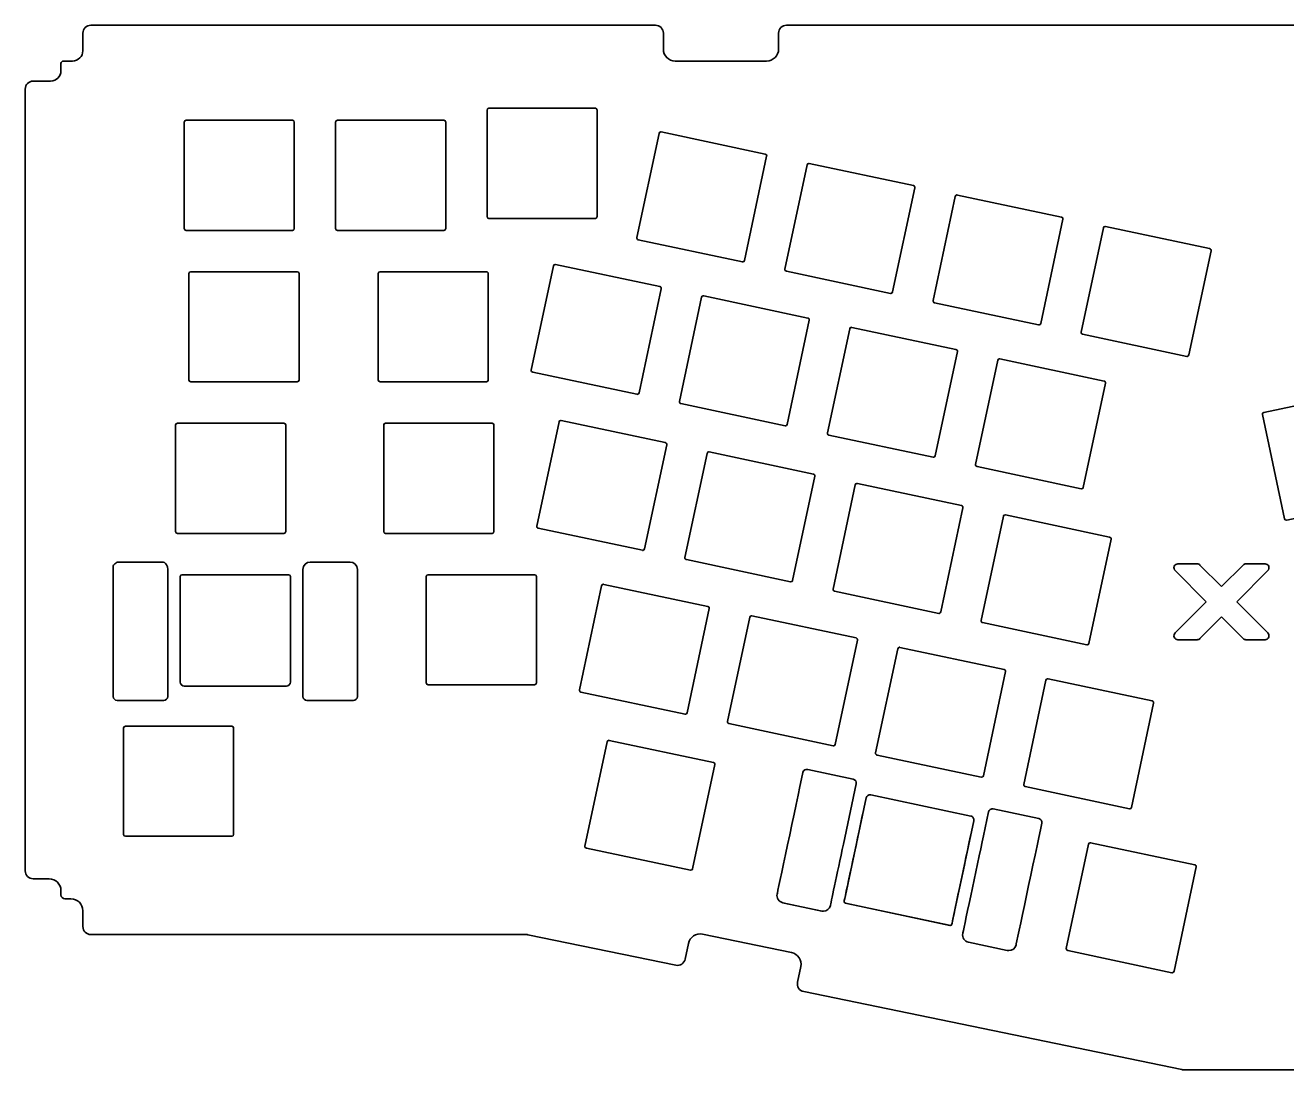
# Model space of a CAD drawing. Header units: millimetres. Extents: x 0 to 537, y 0 to 131.
# Drawn here: x 0 to 158.7, y 0 to 131.4 of the extents above; entities that cross this region are included whole.
import ezdxf

# ---------------------------------------------------------------- set-up
doc = ezdxf.new("R2010")
doc.units = ezdxf.units.MM
doc.layers.get('0').update_dxf_attribs({"lineweight": 35})

msp = doc.modelspace()

# ---------------------------------------------------------------- linework, layer by layer
for p, q in [((7.25, 130.36), (7.25, 128.16)), ((8.25, 131.36), (79.28, 131.36)), ((80.28, 128.36), (80.28, 130.36)), ((94.78, 128.36), (94.78, 130.36)), ((95.78, 131.36), (211.85, 131.36)), ((4.5, 125.64), (4.5, 126.56)), ((4.8, 126.86), (5.95, 126.86)), ((81.78, 126.86), (93.28, 126.86)), ((1, 124.34), (3.2, 124.34)), ((0, 25.02), (0, 123.34)), ((147.44, 63.62), (145.02, 63.62)), ((155.98, 63.62), (153.57, 63.62)), ((17.92, 46.94), (17.92, 62.92)), ((25.74, 62.26), (21.76, 62.26)), ((34.94, 46.94), (34.94, 62.92)), ((144.67, 62.77), (148.59, 58.85)), ((150.5, 60.76), (147.79, 63.47)), ((153.21, 63.47), (150.5, 60.76)), ((152.42, 58.85), (156.33, 62.77)), ((148.59, 58.85), (144.67, 54.93)), ((152.42, 58.85), (156.33, 54.93)), ((150.5, 56.94), (147.79, 54.23)), ((150.5, 56.94), (153.21, 54.23)), ((145.02, 54.08), (147.44, 54.08)), ((153.57, 54.08), (155.98, 54.08)), ((32.86, 48.26), (20.01, 48.26)), ((17.42, 46.44), (11.57, 46.44)), ((35.44, 46.44), (41.29, 46.44)), ((98.44, 37.78), (104.16, 36.56)), ((102.93, 28.38), (104.55, 35.97)), ((105.79, 34.19), (103.06, 21.33)), ((106.39, 34.58), (118.96, 31.91)), ((120.56, 29.4), (121.2, 32.43)), ((121.79, 32.81), (127.52, 31.6)), ((116.67, 18.74), (119.34, 31.31)), ((3, 24.02), (1, 24.02)), ((4.5, 22), (4.5, 22.52)), ((5.75, 21.5), (5, 21.5)), ((95.27, 21.01), (100.27, 19.95)), ((103.35, 20.91), (116.23, 18.17)), ((7.25, 20), (7.25, 18)), ((63.04, 17), (8.25, 17)), ((81.85, 13.15), (63.25, 16.98)), ((83.03, 13.92), (83.44, 15.88)), ((96.4, 14.74), (85.21, 17.05)), ((97.16, 11.01), (97.57, 12.97)), ((145.51, 0.02), (97.94, 9.83)), ((164.49, 0), (145.71, 0))]:
    msp.add_line(p, q)
for centre, radius, start, end in [((8.25, 130.36), 1, 90, 180), ((79.28, 130.36), 1, 0, 90), ((95.78, 130.36), 1, 90, 180), ((5.95, 128.16), 1.3, 270, 0), ((81.78, 128.36), 1.5, 180, 270), ((93.28, 128.36), 1.5, 270, 360), ((3.2, 125.64), 1.3, 270, 0), ((4.8, 126.56), 0.3, 90, 180), ((1, 123.34), 1, 90, 180), ((145.02, 63.12), 0.5, 90, 225.0033), ((147.44, 63.12), 0.5, 45.0033, 90), ((153.57, 63.12), 0.5, 90, 134.9967), ((155.98, 63.12), 0.5, 314.9967, 90), ((145.02, 54.58), 0.5, 134.9967, 270), ((147.44, 54.58), 0.5, 270, 314.9967), ((153.57, 54.58), 0.5, 225.0033, 270), ((155.98, 54.58), 0.5, 270, 45.0033), ((20.01, 48.76), 0.5, 180, 270), ((32.86, 48.76), 0.5, 270, 0), ((11.57, 46.94), 0.5, 180, 270), ((17.42, 46.94), 0.5, 270, 0), ((35.44, 46.94), 0.5, 180, 270), ((41.29, 46.94), 0.5, 270, 0), ((98.34, 37.29), 0.5, 77.9997, 167.9997), ((104.06, 36.07), 0.5, 348.0001, 77.9997), ((106.28, 34.09), 0.5, 78.0006, 167.9999), ((118.85, 31.42), 0.5, 347.9999, 78.0006), ((121.69, 32.32), 0.5, 77.9997, 168.0001), ((127.41, 31.11), 0.5, 347.9997, 77.9997), ((1, 25.02), 1, 180, 270), ((3, 22.52), 1.5, 0, 90), ((5, 22), 0.5, 180, 270), ((5.75, 20), 1.5, 360, 90), ((8.25, 18), 1, 180, 270), ((63.04, 16), 1, 78.35, 90), ((84.91, 15.58), 1.5, 78.35, 168.35), ((96.1, 13.27), 1.5, 348.35, 78.35), ((82.05, 14.12), 1, 258.35, 348.35), ((98.14, 10.81), 1, 168.35, 258.35), ((145.71, 1), 1, 258.35, 270)]:
    msp.add_arc(centre, radius, start, end)
for points, knots in [([(58.33, 107.06), (58.2, 107.06), (58.1, 107.17), (58.1, 107.29), (58.1, 107.29), (58.1, 120.69), (58.1, 120.69), (58.1, 120.81), (58.2, 120.91), (58.33, 120.91), (58.33, 120.91), (71.73, 120.91), (71.73, 120.91), (71.85, 120.91), (71.95, 120.81), (71.95, 120.69), (71.95, 120.69), (71.95, 107.29), (71.95, 107.29), (71.95, 107.17), (71.85, 107.06), (71.73, 107.06), (71.73, 107.06), (58.33, 107.06), (58.33, 107.06)], [0, 0, 0, 0, 6.872199, 6.872199, 6.872199, 13.744398, 13.744398, 13.744398, 20.616596, 20.616596, 20.616596, 27.488795, 27.488795, 27.488795, 34.360994, 34.360994, 34.360994, 41.233193, 41.233193, 41.233193, 48.105391, 48.105391, 48.105391, 54.97759, 54.97759, 54.97759, 54.97759]), ([(20.23, 105.56), (20.1, 105.56), (20, 105.67), (20, 105.79), (20, 105.79), (20, 119.19), (20, 119.19), (20, 119.31), (20.1, 119.41), (20.23, 119.41), (20.23, 119.41), (33.63, 119.41), (33.63, 119.41), (33.75, 119.41), (33.85, 119.31), (33.85, 119.19), (33.85, 119.19), (33.85, 105.79), (33.85, 105.79), (33.85, 105.67), (33.75, 105.56), (33.63, 105.56), (33.63, 105.56), (20.23, 105.56), (20.23, 105.56)], [0, 0, 0, 0, 6.872184, 6.872184, 6.872184, 13.744368, 13.744368, 13.744368, 20.616552, 20.616552, 20.616552, 27.488735, 27.488735, 27.488735, 34.360919, 34.360919, 34.360919, 41.233103, 41.233103, 41.233103, 48.105287, 48.105287, 48.105287, 54.977471, 54.977471, 54.977471, 54.977471]), ([(39.28, 105.56), (39.15, 105.56), (39.05, 105.67), (39.05, 105.79), (39.05, 105.79), (39.05, 119.19), (39.05, 119.19), (39.05, 119.31), (39.15, 119.41), (39.28, 119.41), (39.28, 119.41), (52.68, 119.41), (52.68, 119.41), (52.8, 119.41), (52.9, 119.31), (52.9, 119.19), (52.9, 119.19), (52.9, 105.79), (52.9, 105.79), (52.9, 105.67), (52.8, 105.56), (52.68, 105.56), (52.68, 105.56), (39.28, 105.56), (39.28, 105.56)], [0, 0, 0, 0, 6.872184, 6.872184, 6.872184, 13.744368, 13.744368, 13.744368, 20.616552, 20.616552, 20.616552, 27.488735, 27.488735, 27.488735, 34.360919, 34.360919, 34.360919, 41.233103, 41.233103, 41.233103, 48.105287, 48.105287, 48.105287, 54.977471, 54.977471, 54.977471, 54.977471]), ([(90.28, 101.6), (90.26, 101.6), (90.25, 101.6), (90.23, 101.6), (90.23, 101.6), (77.12, 104.39), (77.12, 104.39), (77, 104.41), (76.93, 104.53), (76.95, 104.66), (76.95, 104.66), (79.74, 117.76), (79.74, 117.76), (79.76, 117.87), (79.85, 117.94), (79.96, 117.94), (79.97, 117.94), (79.99, 117.94), (80, 117.94), (80, 117.94), (93.11, 115.15), (93.11, 115.15), (93.23, 115.12), (93.31, 115), (93.28, 114.88), (93.28, 114.88), (90.5, 101.78), (90.5, 101.78), (90.48, 101.67), (90.38, 101.6), (90.28, 101.6)], [0, 0, 0, 0, 5.498331, 5.498331, 5.498331, 10.996663, 10.996663, 10.996663, 16.494994, 16.494994, 16.494994, 21.993326, 21.993326, 21.993326, 27.491657, 27.491657, 27.491657, 32.989988, 32.989988, 32.989988, 38.48832, 38.48832, 38.48832, 43.986651, 43.986651, 43.986651, 49.484982, 49.484982, 49.484982, 54.983314, 54.983314, 54.983314, 54.983314]), ([(108.91, 97.64), (108.9, 97.64), (108.88, 97.64), (108.87, 97.64), (108.87, 97.64), (95.76, 100.43), (95.76, 100.43), (95.64, 100.45), (95.56, 100.57), (95.58, 100.69), (95.58, 100.69), (98.37, 113.8), (98.37, 113.8), (98.39, 113.91), (98.48, 113.98), (98.59, 113.98), (98.61, 113.98), (98.62, 113.98), (98.64, 113.97), (98.64, 113.97), (111.74, 111.19), (111.74, 111.19), (111.87, 111.16), (111.94, 111.04), (111.92, 110.92), (111.92, 110.92), (109.13, 97.82), (109.13, 97.82), (109.11, 97.71), (109.02, 97.64), (108.91, 97.64)], [0, 0, 0, 0, 5.498346, 5.498346, 5.498346, 10.996691, 10.996691, 10.996691, 16.495037, 16.495037, 16.495037, 21.993383, 21.993383, 21.993383, 27.491729, 27.491729, 27.491729, 32.990074, 32.990074, 32.990074, 38.48842, 38.48842, 38.48842, 43.986766, 43.986766, 43.986766, 49.485112, 49.485112, 49.485112, 54.983457, 54.983457, 54.983457, 54.983457]), ([(127.55, 93.68), (127.53, 93.68), (127.51, 93.68), (127.5, 93.68), (127.5, 93.68), (114.39, 96.47), (114.39, 96.47), (114.33, 96.48), (114.28, 96.51), (114.25, 96.56), (114.22, 96.61), (114.21, 96.68), (114.22, 96.73), (114.22, 96.73), (117, 109.84), (117, 109.84), (117.03, 109.94), (117.12, 110.02), (117.22, 110.02), (117.24, 110.02), (117.26, 110.02), (117.27, 110.01), (117.27, 110.01), (130.38, 107.23), (130.38, 107.23), (130.5, 107.2), (130.58, 107.08), (130.55, 106.96), (130.55, 106.96), (127.77, 93.85), (127.77, 93.85), (127.74, 93.75), (127.65, 93.68), (127.55, 93.68)], [0, 0, 0, 0, 4.999126, 4.999126, 4.999126, 9.998252, 9.998252, 9.998252, 14.997378, 14.997378, 14.997378, 19.996503, 19.996503, 19.996503, 24.995629, 24.995629, 24.995629, 29.994755, 29.994755, 29.994755, 34.993881, 34.993881, 34.993881, 39.993007, 39.993007, 39.993007, 44.992133, 44.992133, 44.992133, 49.991258, 49.991258, 49.991258, 54.990384, 54.990384, 54.990384, 54.990384]), ([(146.18, 89.72), (146.16, 89.72), (146.15, 89.72), (146.13, 89.72), (146.13, 89.72), (133.03, 92.51), (133.03, 92.51), (132.9, 92.53), (132.83, 92.65), (132.85, 92.77), (132.85, 92.77), (135.64, 105.88), (135.64, 105.88), (135.66, 105.98), (135.75, 106.06), (135.86, 106.06), (135.87, 106.06), (135.89, 106.06), (135.9, 106.05), (135.9, 106.05), (149.01, 103.27), (149.01, 103.27), (149.07, 103.26), (149.12, 103.22), (149.15, 103.17), (149.19, 103.12), (149.2, 103.06), (149.19, 103), (149.19, 103), (146.4, 89.89), (146.4, 89.89), (146.38, 89.79), (146.28, 89.72), (146.18, 89.72)], [0, 0, 0, 0, 4.999128, 4.999128, 4.999128, 9.998256, 9.998256, 9.998256, 14.997385, 14.997385, 14.997385, 19.996513, 19.996513, 19.996513, 24.995641, 24.995641, 24.995641, 29.994769, 29.994769, 29.994769, 34.993898, 34.993898, 34.993898, 39.993026, 39.993026, 39.993026, 44.992154, 44.992154, 44.992154, 49.991282, 49.991282, 49.991282, 54.99041, 54.99041, 54.99041, 54.99041]), ([(20.83, 86.51), (20.7, 86.51), (20.6, 86.62), (20.6, 86.74), (20.6, 86.74), (20.6, 100.14), (20.6, 100.14), (20.6, 100.26), (20.7, 100.36), (20.83, 100.36), (20.83, 100.36), (34.23, 100.36), (34.23, 100.36), (34.35, 100.36), (34.45, 100.26), (34.45, 100.14), (34.45, 100.14), (34.45, 86.74), (34.45, 86.74), (34.45, 86.62), (34.35, 86.51), (34.23, 86.51), (34.23, 86.51), (20.83, 86.51), (20.83, 86.51)], [0, 0, 0, 0, 6.872184, 6.872184, 6.872184, 13.744368, 13.744368, 13.744368, 20.616552, 20.616552, 20.616552, 27.488735, 27.488735, 27.488735, 34.360919, 34.360919, 34.360919, 41.233103, 41.233103, 41.233103, 48.105287, 48.105287, 48.105287, 54.977471, 54.977471, 54.977471, 54.977471]), ([(44.64, 86.51), (44.51, 86.51), (44.41, 86.62), (44.41, 86.74), (44.41, 86.74), (44.41, 100.14), (44.41, 100.14), (44.41, 100.26), (44.51, 100.36), (44.64, 100.36), (44.64, 100.36), (58.04, 100.36), (58.04, 100.36), (58.16, 100.36), (58.26, 100.26), (58.26, 100.14), (58.26, 100.14), (58.26, 86.74), (58.26, 86.74), (58.26, 86.62), (58.16, 86.51), (58.04, 86.51), (58.04, 86.51), (44.64, 86.51), (44.64, 86.51)], [0, 0, 0, 0, 6.872199, 6.872199, 6.872199, 13.744398, 13.744398, 13.744398, 20.616596, 20.616596, 20.616596, 27.488795, 27.488795, 27.488795, 34.360994, 34.360994, 34.360994, 41.233193, 41.233193, 41.233193, 48.105391, 48.105391, 48.105391, 54.97759, 54.97759, 54.97759, 54.97759]), ([(77, 84.94), (76.99, 84.94), (76.97, 84.95), (76.95, 84.95), (76.95, 84.95), (63.85, 87.74), (63.85, 87.74), (63.73, 87.76), (63.65, 87.88), (63.67, 88), (63.67, 88), (66.46, 101.11), (66.46, 101.11), (66.48, 101.21), (66.57, 101.29), (66.68, 101.29), (66.69, 101.29), (66.71, 101.29), (66.73, 101.28), (66.73, 101.28), (79.83, 98.5), (79.83, 98.5), (79.95, 98.47), (80.03, 98.35), (80.01, 98.23), (80.01, 98.23), (77.22, 85.12), (77.22, 85.12), (77.2, 85.02), (77.11, 84.94), (77, 84.94)], [0, 0, 0, 0, 5.498335, 5.498335, 5.498335, 10.996669, 10.996669, 10.996669, 16.495004, 16.495004, 16.495004, 21.993338, 21.993338, 21.993338, 27.491673, 27.491673, 27.491673, 32.990007, 32.990007, 32.990007, 38.488342, 38.488342, 38.488342, 43.986676, 43.986676, 43.986676, 49.485011, 49.485011, 49.485011, 54.983345, 54.983345, 54.983345, 54.983345]), ([(95.63, 80.98), (95.62, 80.98), (95.6, 80.99), (95.59, 80.99), (95.59, 80.99), (82.48, 83.77), (82.48, 83.77), (82.36, 83.8), (82.28, 83.92), (82.31, 84.04), (82.31, 84.04), (85.09, 97.15), (85.09, 97.15), (85.11, 97.25), (85.21, 97.33), (85.31, 97.33), (85.33, 97.33), (85.34, 97.32), (85.36, 97.32), (85.36, 97.32), (98.47, 94.54), (98.47, 94.54), (98.53, 94.52), (98.58, 94.49), (98.61, 94.44), (98.64, 94.39), (98.65, 94.33), (98.64, 94.27), (98.64, 94.27), (95.85, 81.16), (95.85, 81.16), (95.83, 81.06), (95.74, 80.98), (95.63, 80.98)], [0, 0, 0, 0, 4.999127, 4.999127, 4.999127, 9.998253, 9.998253, 9.998253, 14.99738, 14.99738, 14.99738, 19.996506, 19.996506, 19.996506, 24.995633, 24.995633, 24.995633, 29.994759, 29.994759, 29.994759, 34.993886, 34.993886, 34.993886, 39.993013, 39.993013, 39.993013, 44.992139, 44.992139, 44.992139, 49.991266, 49.991266, 49.991266, 54.990392, 54.990392, 54.990392, 54.990392]), ([(114.27, 77.02), (114.25, 77.02), (114.24, 77.02), (114.22, 77.03), (114.22, 77.03), (101.11, 79.81), (101.11, 79.81), (100.99, 79.84), (100.91, 79.96), (100.94, 80.08), (100.94, 80.08), (103.73, 93.19), (103.73, 93.19), (103.75, 93.29), (103.84, 93.37), (103.95, 93.37), (103.96, 93.37), (103.98, 93.36), (103.99, 93.36), (103.99, 93.36), (117.1, 90.57), (117.1, 90.57), (117.22, 90.55), (117.3, 90.43), (117.27, 90.31), (117.27, 90.31), (114.49, 77.2), (114.49, 77.2), (114.47, 77.1), (114.37, 77.02), (114.27, 77.02)], [0, 0, 0, 0, 5.498338, 5.498338, 5.498338, 10.996676, 10.996676, 10.996676, 16.495014, 16.495014, 16.495014, 21.993352, 21.993352, 21.993352, 27.49169, 27.49169, 27.49169, 32.990028, 32.990028, 32.990028, 38.488366, 38.488366, 38.488366, 43.986704, 43.986704, 43.986704, 49.485042, 49.485042, 49.485042, 54.98338, 54.98338, 54.98338, 54.98338]), ([(132.9, 73.06), (132.89, 73.06), (132.87, 73.06), (132.85, 73.07), (132.85, 73.07), (119.75, 75.85), (119.75, 75.85), (119.63, 75.88), (119.55, 76), (119.57, 76.12), (119.57, 76.12), (122.36, 89.23), (122.36, 89.23), (122.38, 89.33), (122.47, 89.41), (122.58, 89.41), (122.6, 89.41), (122.61, 89.4), (122.63, 89.4), (122.63, 89.4), (135.73, 86.61), (135.73, 86.61), (135.86, 86.59), (135.93, 86.47), (135.91, 86.35), (135.91, 86.35), (133.12, 73.24), (133.12, 73.24), (133.1, 73.14), (133.01, 73.06), (132.9, 73.06)], [0, 0, 0, 0, 5.498349, 5.498349, 5.498349, 10.996698, 10.996698, 10.996698, 16.495048, 16.495048, 16.495048, 21.993397, 21.993397, 21.993397, 27.491746, 27.491746, 27.491746, 32.990095, 32.990095, 32.990095, 38.488445, 38.488445, 38.488445, 43.986794, 43.986794, 43.986794, 49.485143, 49.485143, 49.485143, 54.983492, 54.983492, 54.983492, 54.983492]), ([(158.66, 69.1), (158.55, 69.1), (158.46, 69.18), (158.44, 69.28), (158.44, 69.28), (155.65, 82.39), (155.65, 82.39), (155.64, 82.45), (155.65, 82.51), (155.68, 82.56), (155.72, 82.61), (155.77, 82.64), (155.83, 82.65), (155.83, 82.65), (168.93, 85.44), (168.93, 85.44), (168.95, 85.44), (168.97, 85.45), (168.98, 85.45), (169.09, 85.45), (169.18, 85.37), (169.2, 85.27), (169.2, 85.27), (171.99, 72.16), (171.99, 72.16), (172.01, 72.04), (171.93, 71.92), (171.81, 71.89), (171.81, 71.89), (158.71, 69.11), (158.71, 69.11), (158.69, 69.1), (158.67, 69.1), (158.66, 69.1)], [0, 0, 0, 0, 4.999127, 4.999127, 4.999127, 9.998255, 9.998255, 9.998255, 14.997382, 14.997382, 14.997382, 19.996509, 19.996509, 19.996509, 24.995636, 24.995636, 24.995636, 29.994764, 29.994764, 29.994764, 34.993891, 34.993891, 34.993891, 39.993018, 39.993018, 39.993018, 44.992145, 44.992145, 44.992145, 49.991273, 49.991273, 49.991273, 54.9904, 54.9904, 54.9904, 54.9904]), ([(19.14, 67.46), (19.02, 67.46), (18.92, 67.57), (18.92, 67.69), (18.92, 67.69), (18.92, 81.09), (18.92, 81.09), (18.92, 81.21), (19.02, 81.31), (19.14, 81.31), (19.14, 81.31), (32.54, 81.31), (32.54, 81.31), (32.67, 81.31), (32.77, 81.21), (32.77, 81.09), (32.77, 81.09), (32.77, 67.69), (32.77, 67.69), (32.77, 67.57), (32.67, 67.46), (32.54, 67.46), (32.54, 67.46), (19.14, 67.46), (19.14, 67.46)], [0, 0, 0, 0, 6.872199, 6.872199, 6.872199, 13.744398, 13.744398, 13.744398, 20.616596, 20.616596, 20.616596, 27.488795, 27.488795, 27.488795, 34.360994, 34.360994, 34.360994, 41.233193, 41.233193, 41.233193, 48.105391, 48.105391, 48.105391, 54.97759, 54.97759, 54.97759, 54.97759]), ([(45.34, 67.46), (45.21, 67.46), (45.11, 67.57), (45.11, 67.69), (45.11, 67.69), (45.11, 81.09), (45.11, 81.09), (45.11, 81.21), (45.21, 81.31), (45.34, 81.31), (45.34, 81.31), (58.74, 81.31), (58.74, 81.31), (58.86, 81.31), (58.96, 81.21), (58.96, 81.09), (58.96, 81.09), (58.96, 67.69), (58.96, 67.69), (58.96, 67.57), (58.86, 67.46), (58.74, 67.46), (58.74, 67.46), (45.34, 67.46), (45.34, 67.46)], [0, 0, 0, 0, 6.872199, 6.872199, 6.872199, 13.744398, 13.744398, 13.744398, 20.616596, 20.616596, 20.616596, 27.488795, 27.488795, 27.488795, 34.360994, 34.360994, 34.360994, 41.233193, 41.233193, 41.233193, 48.105391, 48.105391, 48.105391, 54.97759, 54.97759, 54.97759, 54.97759]), ([(77.7, 65.32), (77.68, 65.32), (77.67, 65.32), (77.65, 65.33), (77.65, 65.33), (64.54, 68.11), (64.54, 68.11), (64.42, 68.14), (64.34, 68.26), (64.37, 68.38), (64.37, 68.38), (67.16, 81.49), (67.16, 81.49), (67.18, 81.59), (67.27, 81.66), (67.38, 81.66), (67.39, 81.66), (67.41, 81.66), (67.42, 81.66), (67.42, 81.66), (80.53, 78.87), (80.53, 78.87), (80.59, 78.86), (80.64, 78.83), (80.67, 78.77), (80.71, 78.72), (80.72, 78.66), (80.7, 78.61), (80.7, 78.61), (77.92, 65.5), (77.92, 65.5), (77.9, 65.39), (77.8, 65.32), (77.7, 65.32)], [0, 0, 0, 0, 4.999127, 4.999127, 4.999127, 9.998254, 9.998254, 9.998254, 14.997381, 14.997381, 14.997381, 19.996508, 19.996508, 19.996508, 24.995635, 24.995635, 24.995635, 29.994762, 29.994762, 29.994762, 34.993889, 34.993889, 34.993889, 39.993016, 39.993016, 39.993016, 44.992143, 44.992143, 44.992143, 49.99127, 49.99127, 49.99127, 54.990397, 54.990397, 54.990397, 54.990397]), ([(96.33, 61.36), (96.32, 61.36), (96.3, 61.36), (96.29, 61.36), (96.29, 61.36), (83.18, 64.15), (83.18, 64.15), (83.12, 64.16), (83.07, 64.2), (83.04, 64.25), (83, 64.3), (82.99, 64.36), (83, 64.42), (83, 64.42), (85.79, 77.52), (85.79, 77.52), (85.81, 77.63), (85.9, 77.7), (86.01, 77.7), (86.03, 77.7), (86.04, 77.7), (86.06, 77.7), (86.06, 77.7), (99.16, 74.91), (99.16, 74.91), (99.29, 74.89), (99.36, 74.77), (99.34, 74.64), (99.34, 74.64), (96.55, 61.54), (96.55, 61.54), (96.53, 61.43), (96.44, 61.36), (96.33, 61.36)], [0, 0, 0, 0, 4.999121, 4.999121, 4.999121, 9.998242, 9.998242, 9.998242, 14.997363, 14.997363, 14.997363, 19.996484, 19.996484, 19.996484, 24.995605, 24.995605, 24.995605, 29.994726, 29.994726, 29.994726, 34.993848, 34.993848, 34.993848, 39.992969, 39.992969, 39.992969, 44.99209, 44.99209, 44.99209, 49.991211, 49.991211, 49.991211, 54.990332, 54.990332, 54.990332, 54.990332]), ([(114.97, 57.4), (114.95, 57.4), (114.93, 57.4), (114.92, 57.4), (114.92, 57.4), (101.81, 60.19), (101.81, 60.19), (101.69, 60.22), (101.61, 60.34), (101.64, 60.46), (101.64, 60.46), (104.42, 73.56), (104.42, 73.56), (104.45, 73.67), (104.54, 73.74), (104.64, 73.74), (104.66, 73.74), (104.68, 73.74), (104.69, 73.74), (104.69, 73.74), (117.8, 70.95), (117.8, 70.95), (117.86, 70.94), (117.91, 70.9), (117.94, 70.85), (117.97, 70.8), (117.98, 70.74), (117.97, 70.68), (117.97, 70.68), (115.19, 57.58), (115.19, 57.58), (115.16, 57.47), (115.07, 57.4), (114.97, 57.4)], [0, 0, 0, 0, 4.999122, 4.999122, 4.999122, 9.998244, 9.998244, 9.998244, 14.997365, 14.997365, 14.997365, 19.996487, 19.996487, 19.996487, 24.995609, 24.995609, 24.995609, 29.994731, 29.994731, 29.994731, 34.993853, 34.993853, 34.993853, 39.992975, 39.992975, 39.992975, 44.992096, 44.992096, 44.992096, 49.991218, 49.991218, 49.991218, 54.99034, 54.99034, 54.99034, 54.99034]), ([(133.6, 53.44), (133.58, 53.44), (133.57, 53.44), (133.55, 53.44), (133.55, 53.44), (120.45, 56.23), (120.45, 56.23), (120.32, 56.25), (120.25, 56.37), (120.27, 56.5), (120.27, 56.5), (123.06, 69.6), (123.06, 69.6), (123.08, 69.71), (123.17, 69.78), (123.28, 69.78), (123.29, 69.78), (123.31, 69.78), (123.32, 69.78), (123.32, 69.78), (136.43, 66.99), (136.43, 66.99), (136.55, 66.96), (136.63, 66.84), (136.61, 66.72), (136.61, 66.72), (133.82, 53.62), (133.82, 53.62), (133.8, 53.51), (133.7, 53.44), (133.6, 53.44)], [0, 0, 0, 0, 5.498335, 5.498335, 5.498335, 10.996669, 10.996669, 10.996669, 16.495004, 16.495004, 16.495004, 21.993338, 21.993338, 21.993338, 27.491673, 27.491673, 27.491673, 32.990007, 32.990007, 32.990007, 38.488342, 38.488342, 38.488342, 43.986676, 43.986676, 43.986676, 49.485011, 49.485011, 49.485011, 54.983345, 54.983345, 54.983345, 54.983345]), ([(11.07, 46.94), (11.07, 50.52), (11.07, 62.92), (11.07, 62.92), (11.07, 63.43), (11.48, 63.85), (11.99, 63.85), (11.99, 63.85), (16.99, 63.85), (16.99, 63.85), (17.5, 63.85), (17.92, 63.43), (17.92, 62.92)], [0, 0, 0, 0, 7.476972, 13.517071, 14.030282, 14.782107, 15.295318, 17.873, 20.212068, 22.78975, 23.302961, 24.054785, 24.054785, 24.054785, 24.054785]), ([(34.94, 62.92), (34.94, 62.92), (34.94, 62.92), (34.94, 62.92), (34.94, 63.43), (35.36, 63.85), (35.87, 63.85), (35.87, 63.85), (40.87, 63.85), (40.87, 63.85), (41.38, 63.85), (41.79, 63.43), (41.79, 62.92), (41.79, 62.92), (41.79, 50.52), (41.79, 46.94)], [0, 0, 0, 0, 0, 0, 0, 6.176377, 6.176377, 6.176377, 12.352754, 12.352754, 12.352754, 18.52913, 18.52913, 18.52913, 23.813629, 23.813629, 23.813629, 23.813629]), ([(19.51, 48.76), (19.51, 48.93), (19.51, 49.1), (19.51, 49.26), (19.51, 51.91), (19.51, 62.04), (19.51, 62.04), (19.51, 62.16), (19.61, 62.26), (19.73, 62.26), (19.73, 62.26), (33.13, 62.26), (33.13, 62.26), (33.26, 62.26), (33.36, 62.16), (33.36, 62.04), (33.36, 62.04), (33.36, 51.91), (33.36, 49.26), (33.36, 49.1), (33.36, 48.93), (33.36, 48.76)], [0, 0, 0, 0, 0.498857, 0.498857, 0.498857, 7.77209, 7.77209, 7.77209, 16.136894, 16.136894, 16.136894, 24.501697, 24.501697, 24.501697, 32.8665, 32.8665, 32.8665, 40.139733, 40.139733, 40.139733, 40.63859, 40.63859, 40.63859, 40.63859]), ([(50.69, 48.41), (50.56, 48.41), (50.46, 48.52), (50.46, 48.64), (50.46, 48.64), (50.46, 62.04), (50.46, 62.04), (50.46, 62.16), (50.56, 62.26), (50.69, 62.26), (50.69, 62.26), (64.09, 62.26), (64.09, 62.26), (64.21, 62.26), (64.31, 62.16), (64.31, 62.04), (64.31, 62.04), (64.31, 48.64), (64.31, 48.64), (64.31, 48.52), (64.21, 48.41), (64.09, 48.41), (64.09, 48.41), (50.69, 48.41), (50.69, 48.41)], [0, 0, 0, 0, 6.872184, 6.872184, 6.872184, 13.744368, 13.744368, 13.744368, 20.616552, 20.616552, 20.616552, 27.488735, 27.488735, 27.488735, 34.360919, 34.360919, 34.360919, 41.233103, 41.233103, 41.233103, 48.105287, 48.105287, 48.105287, 54.977471, 54.977471, 54.977471, 54.977471]), ([(83.05, 44.71), (83.04, 44.71), (83.02, 44.71), (83.01, 44.71), (83.01, 44.71), (69.9, 47.5), (69.9, 47.5), (69.78, 47.52), (69.7, 47.64), (69.73, 47.76), (69.73, 47.76), (72.51, 60.87), (72.51, 60.87), (72.53, 60.97), (72.63, 61.05), (72.73, 61.05), (72.75, 61.05), (72.76, 61.05), (72.78, 61.04), (72.78, 61.04), (85.89, 58.26), (85.89, 58.26), (86.01, 58.23), (86.09, 58.11), (86.06, 57.99), (86.06, 57.99), (83.27, 44.88), (83.27, 44.88), (83.25, 44.78), (83.16, 44.71), (83.05, 44.71)], [0, 0, 0, 0, 5.498349, 5.498349, 5.498349, 10.996699, 10.996699, 10.996699, 16.495048, 16.495048, 16.495048, 21.993398, 21.993398, 21.993398, 27.491747, 27.491747, 27.491747, 32.990097, 32.990097, 32.990097, 38.488446, 38.488446, 38.488446, 43.986796, 43.986796, 43.986796, 49.485145, 49.485145, 49.485145, 54.983495, 54.983495, 54.983495, 54.983495]), ([(101.69, 40.75), (101.67, 40.75), (101.66, 40.75), (101.64, 40.75), (101.64, 40.75), (88.53, 43.54), (88.53, 43.54), (88.41, 43.56), (88.33, 43.68), (88.36, 43.8), (88.36, 43.8), (91.15, 56.91), (91.15, 56.91), (91.17, 57.01), (91.26, 57.09), (91.37, 57.09), (91.38, 57.09), (91.4, 57.09), (91.41, 57.08), (91.41, 57.08), (104.52, 54.3), (104.52, 54.3), (104.64, 54.27), (104.72, 54.15), (104.69, 54.03), (104.69, 54.03), (101.91, 40.92), (101.91, 40.92), (101.89, 40.82), (101.79, 40.75), (101.69, 40.75)], [0, 0, 0, 0, 5.498335, 5.498335, 5.498335, 10.996671, 10.996671, 10.996671, 16.495006, 16.495006, 16.495006, 21.993341, 21.993341, 21.993341, 27.491676, 27.491676, 27.491676, 32.990012, 32.990012, 32.990012, 38.488347, 38.488347, 38.488347, 43.986682, 43.986682, 43.986682, 49.485017, 49.485017, 49.485017, 54.983353, 54.983353, 54.983353, 54.983353]), ([(120.32, 36.78), (120.31, 36.78), (120.29, 36.79), (120.27, 36.79), (120.27, 36.79), (107.17, 39.58), (107.17, 39.58), (107.05, 39.6), (106.97, 39.72), (106.99, 39.84), (106.99, 39.84), (109.78, 52.95), (109.78, 52.95), (109.8, 53.05), (109.89, 53.13), (110, 53.13), (110.02, 53.13), (110.03, 53.13), (110.05, 53.12), (110.05, 53.12), (123.15, 50.34), (123.15, 50.34), (123.21, 50.32), (123.26, 50.29), (123.3, 50.24), (123.33, 50.19), (123.34, 50.13), (123.33, 50.07), (123.33, 50.07), (120.54, 36.96), (120.54, 36.96), (120.52, 36.86), (120.43, 36.78), (120.32, 36.78)], [0, 0, 0, 0, 4.999122, 4.999122, 4.999122, 9.998244, 9.998244, 9.998244, 14.997365, 14.997365, 14.997365, 19.996487, 19.996487, 19.996487, 24.995609, 24.995609, 24.995609, 29.994731, 29.994731, 29.994731, 34.993853, 34.993853, 34.993853, 39.992975, 39.992975, 39.992975, 44.992096, 44.992096, 44.992096, 49.991218, 49.991218, 49.991218, 54.99034, 54.99034, 54.99034, 54.99034]), ([(138.96, 32.82), (138.94, 32.82), (138.92, 32.83), (138.91, 32.83), (138.91, 32.83), (125.8, 35.61), (125.8, 35.61), (125.68, 35.64), (125.6, 35.76), (125.63, 35.88), (125.63, 35.88), (128.41, 48.99), (128.41, 48.99), (128.44, 49.09), (128.53, 49.17), (128.63, 49.17), (128.65, 49.17), (128.67, 49.17), (128.68, 49.16), (128.68, 49.16), (141.79, 46.38), (141.79, 46.38), (141.91, 46.35), (141.99, 46.23), (141.96, 46.11), (141.96, 46.11), (139.18, 33), (139.18, 33), (139.15, 32.9), (139.06, 32.82), (138.96, 32.82)], [0, 0, 0, 0, 5.498335, 5.498335, 5.498335, 10.996669, 10.996669, 10.996669, 16.495004, 16.495004, 16.495004, 21.993338, 21.993338, 21.993338, 27.491673, 27.491673, 27.491673, 32.990007, 32.990007, 32.990007, 38.488342, 38.488342, 38.488342, 43.986676, 43.986676, 43.986676, 49.485011, 49.485011, 49.485011, 54.983345, 54.983345, 54.983345, 54.983345]), ([(12.6, 29.36), (12.47, 29.36), (12.37, 29.47), (12.37, 29.59), (12.37, 29.59), (12.37, 42.99), (12.37, 42.99), (12.37, 43.11), (12.47, 43.21), (12.6, 43.21), (12.6, 43.21), (26, 43.21), (26, 43.21), (26.12, 43.21), (26.22, 43.11), (26.22, 42.99), (26.22, 42.99), (26.22, 29.59), (26.22, 29.59), (26.22, 29.47), (26.12, 29.36), (26, 29.36), (26, 29.36), (12.6, 29.36), (12.6, 29.36)], [0, 0, 0, 0, 6.872184, 6.872184, 6.872184, 13.744368, 13.744368, 13.744368, 20.616552, 20.616552, 20.616552, 27.488735, 27.488735, 27.488735, 34.360919, 34.360919, 34.360919, 41.233103, 41.233103, 41.233103, 48.105287, 48.105287, 48.105287, 54.977471, 54.977471, 54.977471, 54.977471]), ([(83.75, 25.08), (83.74, 25.08), (83.72, 25.08), (83.71, 25.09), (83.71, 25.09), (70.6, 27.87), (70.6, 27.87), (70.48, 27.9), (70.4, 28.02), (70.42, 28.14), (70.42, 28.14), (73.21, 41.25), (73.21, 41.25), (73.23, 41.35), (73.32, 41.43), (73.43, 41.43), (73.45, 41.43), (73.46, 41.42), (73.48, 41.42), (73.48, 41.42), (86.58, 38.63), (86.58, 38.63), (86.71, 38.61), (86.78, 38.49), (86.76, 38.37), (86.76, 38.37), (83.97, 25.26), (83.97, 25.26), (83.95, 25.16), (83.86, 25.08), (83.75, 25.08)], [0, 0, 0, 0, 5.498351, 5.498351, 5.498351, 10.996701, 10.996701, 10.996701, 16.495052, 16.495052, 16.495052, 21.993402, 21.993402, 21.993402, 27.491753, 27.491753, 27.491753, 32.990103, 32.990103, 32.990103, 38.488454, 38.488454, 38.488454, 43.986804, 43.986804, 43.986804, 49.485155, 49.485155, 49.485155, 54.983505, 54.983505, 54.983505, 54.983505]), ([(102.93, 28.38), (102.14, 24.66), (101.3, 20.67), (101.3, 20.67), (101.21, 20.25), (100.83, 19.94), (100.39, 19.94), (100.39, 19.94), (100.39, 19.94), (100.39, 19.94), (100.33, 19.94), (100.26, 19.95), (100.2, 19.96), (100.2, 19.96), (95.31, 21), (95.31, 21), (94.81, 21.11), (94.49, 21.6), (94.6, 22.1), (94.6, 22.1), (97.02, 33.51), (97.85, 37.39)], [0, 0, 0, 0, 2.632465, 2.632465, 2.632465, 7.559372, 7.559372, 7.559372, 12.486279, 12.486279, 12.486279, 17.413187, 17.413187, 17.413187, 22.340094, 22.340094, 22.340094, 27.267001, 27.267001, 27.267001, 31.35551, 31.35551, 31.35551, 31.35551]), ([(119.05, 29.94), (118.32, 26.51), (116.58, 18.33), (116.58, 18.33), (116.56, 18.23), (116.47, 18.15), (116.36, 18.15), (116.35, 18.15), (116.33, 18.15), (116.31, 18.16), (116.31, 18.16), (103.21, 20.94), (103.21, 20.94), (103.15, 20.95), (103.1, 20.99), (103.06, 21.04), (103.03, 21.09), (103.02, 21.15), (103.03, 21.21), (103.03, 21.21), (104.65, 28.8), (105.42, 32.43)], [0, 0, 0, 0, 4.515054, 4.515054, 4.515054, 10.231034, 10.231034, 10.231034, 15.947014, 15.947014, 15.947014, 21.662994, 21.662994, 21.662994, 27.378975, 27.378975, 27.378975, 33.094955, 33.094955, 33.094955, 37.446384, 37.446384, 37.446384, 37.446384]), ([(127.9, 31), (127.08, 27.12), (124.65, 15.71), (124.65, 15.71), (124.56, 15.28), (124.18, 14.98), (123.75, 14.98)], [0, 0, 0, 0, 7.649919, 7.649919, 7.649919, 16.868705, 16.868705, 16.868705, 16.868705]), ([(123.75, 14.98), (123.68, 14.98), (123.62, 14.98), (123.55, 15), (123.55, 15), (118.66, 16.04), (118.66, 16.04), (118.42, 16.09), (118.21, 16.23), (118.08, 16.44), (117.94, 16.64), (117.9, 16.89), (117.95, 17.13), (117.95, 17.13), (119.77, 25.67), (120.56, 29.4)], [0, 0, 0, 0, 4.01097, 4.01097, 4.01097, 8.02194, 8.02194, 8.02194, 12.03291, 12.03291, 12.03291, 16.043879, 16.043879, 16.043879, 19.179533, 19.179533, 19.179533, 19.179533]), ([(144.31, 12.21), (144.3, 12.21), (144.28, 12.21), (144.26, 12.21), (144.26, 12.21), (131.16, 15), (131.16, 15), (131.04, 15.03), (130.96, 15.15), (130.98, 15.27), (130.98, 15.27), (133.77, 28.37), (133.77, 28.37), (133.79, 28.48), (133.88, 28.55), (133.99, 28.55), (134.01, 28.55), (134.02, 28.55), (134.04, 28.55), (134.04, 28.55), (147.14, 25.76), (147.14, 25.76), (147.27, 25.74), (147.34, 25.62), (147.32, 25.5), (147.32, 25.5), (144.53, 12.39), (144.53, 12.39), (144.51, 12.28), (144.42, 12.21), (144.31, 12.21)], [0, 0, 0, 0, 5.498349, 5.498349, 5.498349, 10.996698, 10.996698, 10.996698, 16.495048, 16.495048, 16.495048, 21.993397, 21.993397, 21.993397, 27.491746, 27.491746, 27.491746, 32.990095, 32.990095, 32.990095, 38.488445, 38.488445, 38.488445, 43.986794, 43.986794, 43.986794, 49.485143, 49.485143, 49.485143, 54.983492, 54.983492, 54.983492, 54.983492])]:
    msp.add_open_spline(points, degree=3, knots=knots)

doc.saveas('drawing.dxf')
